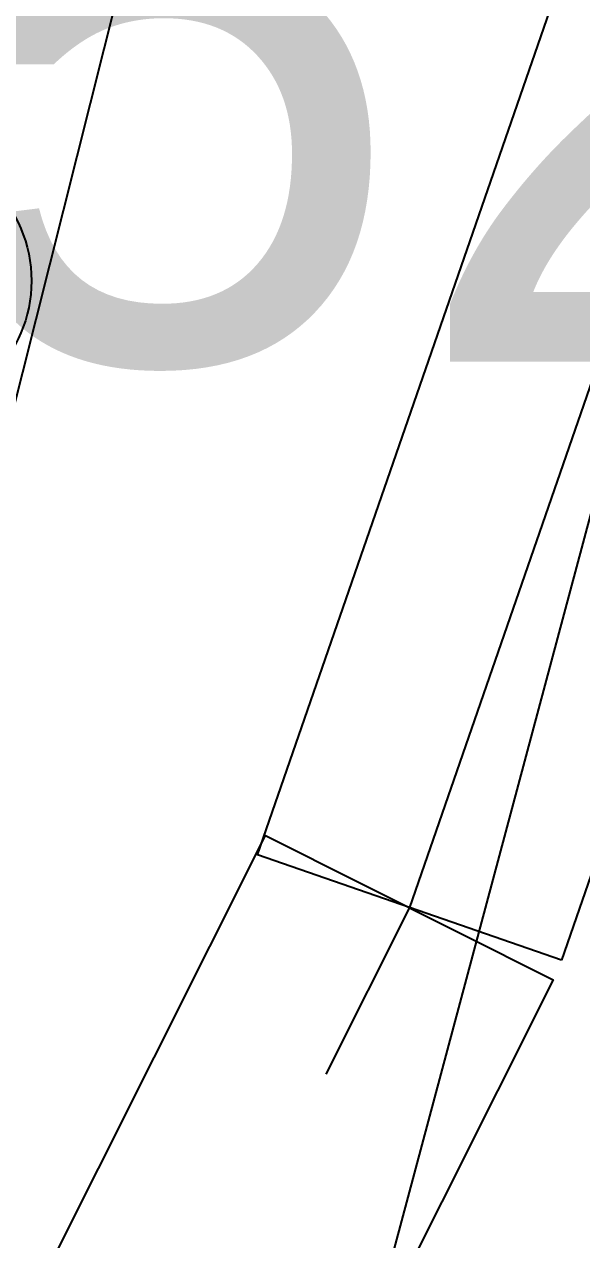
# Model space of a CAD drawing. Header units: metres. Extents: x -2743 to 126, y 13385 to 13916.
# Drawn here: x -1907.918 to -1906.879, y 13675.861 to 13678.127 of the extents above; entities that cross this region are included whole.
import ezdxf

# ---------------------------------------------------------------- set-up
doc = ezdxf.new("R2010")
doc.units = ezdxf.units.M
for name, color, linetype in [('output[1-12]_3_ДЖКХ-24_03233tp$0$Горизонтали', 7, 'Continuous'), ('output[1-12]_3_ДЖКХ-24_03233up$0$Кабели', 7, 'Continuous'), ('output[1-12]_3_ДЖКХ-24_03233up$0$Кабель связи', 7, 'Continuous')]:
    doc.layers.add(name, color=color, linetype=linetype)

msp = doc.modelspace()

# ---------------------------------------------------------------- linework, layer by layer
at = {"layer": 'output[1-12]_3_ДЖКХ-24_03233tp$0$Горизонтали'}
msp.add_circle((-1908.1548, 13677.6484), 0.25, dxfattribs=at)
at = {"layer": 'output[1-12]_3_ДЖКХ-24_03233up$0$Кабели'}
msp.add_lwpolyline([(-1912.858, 13653.7783), (-1911.135, 13660.617), (-1907.522, 13674.748), (-1904.8203, 13684.8303)], dxfattribs=at)
at = {"layer": 'output[1-12]_3_ДЖКХ-24_03233up$0$Кабель связи'}
for points in [[(-1908.175, 13676.47), (-1907.2373, 13680.1957)], [(-1906.0808, 13679.7135), (-1906.22, 13679.31), (-1907.2, 13676.48), (-1907.3558, 13676.1695)], [(-1906.9165, 13676.3818), (-1907.4835, 13676.5782), (-1906.5035, 13679.4082), (-1905.9365, 13679.2118), (-1906.9165, 13676.3818)], [(-1908.2819, 13673.6554), (-1908.8181, 13673.9246), (-1907.4681, 13676.6146), (-1906.9319, 13676.3454), (-1908.2819, 13673.6554)]]:
    msp.add_lwpolyline(points, dxfattribs=at)

# ---------------------------------------------------------------- texts
at = {"layer": 'output[1-12]_3_ДЖКХ-24_03233tp$0$Горизонтали'}
msp.add_text('152.75', height=1.2, dxfattribs=at).set_placement((-1908.9899, 13677.4974))

doc.saveas('drawing.dxf')
